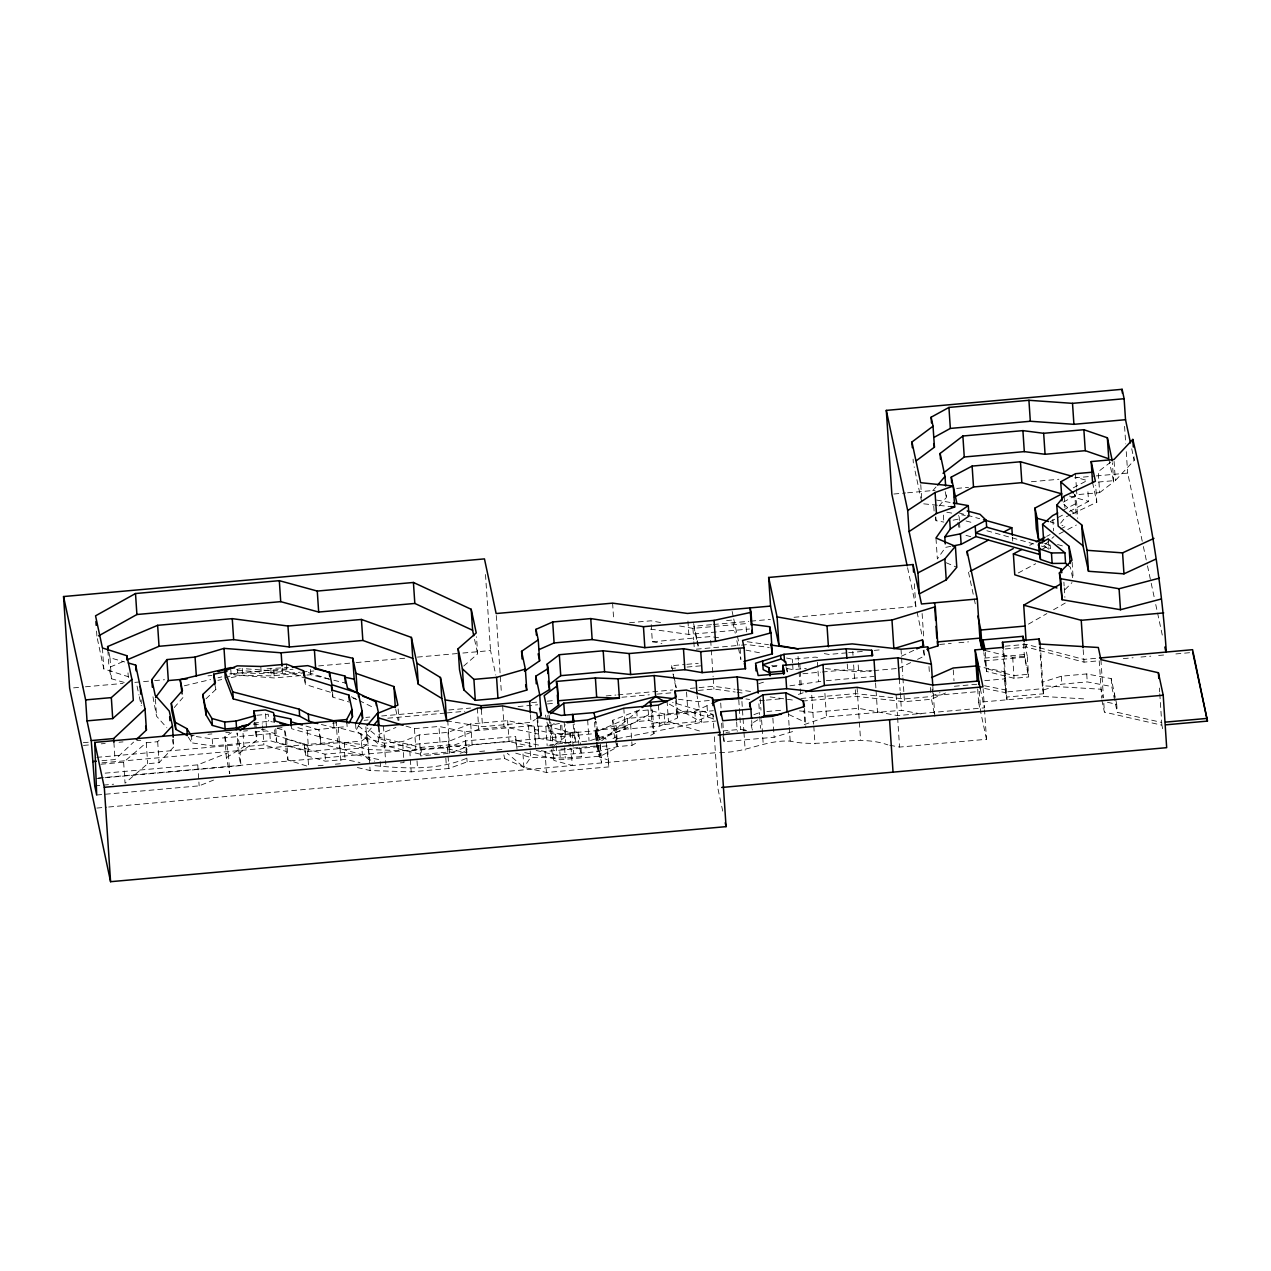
<?xml version="1.0" encoding="UTF-8"?>
<svg xmlns="http://www.w3.org/2000/svg" width="1271" height="1271" viewBox="0 0 1271 1271"><rect width="100%" height="100%" fill="white"/><g stroke="black" fill="none" stroke-linecap="round" stroke-linejoin="round"><path stroke-width="0.75" stroke-dasharray="5 3.75" d="M305.993 726.091L318.846 729.824L320.848 743.916L344.743 749.556L362.06 747.999L367.748 743.742L366.795 739.245L356.023 730.444L358.501 725.836M357.405 767.541L370.115 770.544L411.184 771.862L448.901 768.494L467.108 761.869L504.635 758.517L523.874 767.334L530.627 757.452L528.529 725.979L464.852 731.683L438.956 726.456L414.457 728.648L405.004 725.82M1060.634 523.144L1065.543 517.122L1070.754 514.644M371.307 728.061L366.318 733.907L378.694 744.155L421.432 754.434L449.918 751.892L455.638 752.925M932.755 490.765L936.425 486.459M939.047 506.001L946.418 497.406L946.037 491.686M174.222 707.582L182.929 697.572M100.917 764.236L123.637 762.203L146.292 742.725L157.683 741.708L160.368 738.832M123.637 762.203L125.035 783.19L147.674 763.712L159.066 762.695L173.841 746.84L173.333 739.214M1098.287 482.043L1115.366 480.517L1134.209 460.372L1133.954 456.559M1065.003 589.633L1071.977 582.642M206.029 698.78L215.879 689.438L215.657 685.975M101.966 760.709L115.041 759.55L133.598 742.105M1045.398 544.115L1053.945 536.6M463.693 666.068L477.642 653.882L476.498 636.723M601.707 740.707L640.648 708.805M554.235 723.406L549.803 726.917L552.472 739.436L570.854 744.568M554.156 745.553L565.992 736.211L565.23 724.772M1110.727 462.104L1098.255 471.668L1099.653 492.64L1076.871 494.673L1062.127 502.808L1076.156 515.2L1074.758 494.212L1076.68 503.189L1077.697 518.441M1099.653 492.64L1113.682 481.884L1112.411 462.803M358.247 725.709L366.334 732.318L367.287 736.815L361.6 741.088L344.282 742.629L320.387 737.005L318.846 729.824M96.262 778.519L240.934 765.587L238.44 753.894L257.012 740.024L255.757 720.959M446.614 720.895L482.535 726.662L531.008 722.341L535.329 719.434M224.935 736.735L228.335 752.654L229.733 773.642L226.333 757.707L224.935 736.735L231.338 732.716M226.333 757.707L243.937 746.681L263.875 744.885L286.15 751.415L287.993 760.042L308.599 766.588L307.217 745.6L286.611 739.055L284.768 730.444L277.332 728.267M757.691 719.863L750.986 723.93L751.971 728.505M1028.446 624.14L1046.859 613.591M1053.564 609.746L1065.273 603.026M612.972 738.562L616.228 736.783L612.701 720.276L636.771 711.013L648.162 709.996L664.161 714.032L694.808 711.299L710.394 704.15M524.732 752.639L560.352 759.74L600.675 756.134L616.928 747.269L616.689 743.773M297.859 727.648L307.248 730.396L338.356 727.616L360.98 733.748L367.732 738.658L384.398 743.201L402.621 741.581L419.223 734.924L448.043 732.35L470.731 723.93L507.653 720.625L534.154 726.377L534.821 729.475L555.554 734.304L595.702 730.714L616.181 725.63L630.638 724.327L652.643 712.554L651.912 709.107M536.203 750.462L556.952 755.292L597.084 751.701L617.563 746.601L632.037 745.299L638.805 741.676M650.657 735.337L654.041 733.526L652.643 712.554M1073.264 487.857L1087.182 480.517L1075.743 477.308M1050.291 521.587L1062.461 515.168M1069.435 511.482L1088.564 501.378L1087.69 488.096M1029.701 545.323L1032.83 543.654M1046.668 536.362L1050.132 534.535M1060.507 529.054L1065.686 526.321L1061.889 525.257M1040.742 549.993L1050.148 545.021L1050.386 548.595L1048.845 549.406L1043.968 545.354M1018.262 572.951L1035.69 563.752M1062.89 510.291L1076.68 503.189M1059.124 533.931L1066.004 530.388M1067.735 529.499L1076.346 525.05M901.361 656.249L915.12 649.703M898.629 668.387L910.656 662.652M917.535 659.363L924.398 656.09L923.699 645.604M1072.486 513.818L1096.794 502.252L1095.65 485.093M537.188 720.609L539.031 738.451L565.579 743.074L589.045 740.961L625.205 729.189L659.824 726.091L677.65 717.877L676.251 696.905M614.957 738.101L613.4 730.761L637.47 721.499L648.861 720.482L664.86 724.518L695.507 721.785L712.777 713.873M800.857 698.494L855.542 693.601L904.317 698.955L930.976 696.572L939.968 692.6M945.545 692.965L931.15 699.288L904.491 701.671L855.717 696.317L801.032 701.211M627.302 718.417L627.89 727.33L597.608 740.373L597.02 731.461L627.302 718.417L713.349 710.711M124.224 682.416L111.403 678.762L109.004 667.545L125.082 660.713M225.269 677.999L237.741 672.883L261.254 673.487L286.992 671.183L304.039 677.856M414.457 728.648L415.855 749.636L379.934 738.88L378.965 734.384L395.916 727.489M101.998 762.838L337.514 741.771L384.875 746.983L449.124 741.231L478.754 729.141L504.063 726.869L538.078 733.971M105.143 773.149L197.752 764.856L228.335 752.654M96.691 795.01L199.15 785.843L213.544 780.092M419.223 734.924L420.622 755.911L449.441 753.322L472.129 744.901L509.051 741.597L531.771 746.538M307.217 745.6L339.675 742.693L368.717 749.572L409.802 750.891L447.503 747.507L465.71 740.898L515.629 736.433L517.233 751.145M753.878 714.667L761.091 712.046M719.593 752.368C744.218 753.528 765.492 739.658 790.181 741.104C822.718 748.762 855.796 733.51 887.857 744.885M460.102 753.274L467.22 750.811L466.616 747.984L449.441 744.854L420.971 747.412L378.218 737.116L367.24 728.029M374.929 765.666C405.687 768.733 438.638 770.433 467.696 757.85M798.41 694.411L803.971 692.504M804.209 724.613L826.468 716.971L901.441 710.267L923.715 714.461M1115.239 697.382L1111.219 678.603L1086.721 673.932L1061.317 676.204L1042.141 682.241L1042.998 685.8L1101.099 689.232L1102.958 697.922M984.485 685.768L1005.313 689.915L1006.839 697.048L1043.523 693.775L1042.665 690.217L1061.841 684.179L1087.245 681.907L1111.76 686.562L1117.257 712.332L1161.694 722.452M772.212 666.798L779.441 664.542M758.692 683.687L765.825 681.447M722.992 736.322L724.136 741.708L774.15 737.228L794.645 730.92M253.533 723.215L268.705 721.15L272.439 721.928M184.343 685.8L210.541 679.572M218.024 677.777L221.774 676.887M528.529 725.979L545.847 726.265L560.257 723.263M548.945 745.299L575.445 741.422L574.285 723.962M236.501 669.483L240.298 668.705M217.913 680.35L221.726 679.556M231.243 677.586L242.666 675.235L271.279 675.87L304.357 672.915M953.139 520.189L958.731 519.061L958.493 515.565M789.895 685.816L824.418 680.875M950.708 546.371L945.481 547.388L937.363 558.986L935.964 537.998M617.484 738.61L701.894 722.293L715.621 721.07M893.831 494.022L905.619 492.973M907.589 492.798L935.091 490.336M956.713 488.398L968.502 487.349M1031.385 481.725L1058.902 479.262M1074.615 477.848L1094.267 476.101M1096.238 475.91L1127.679 473.098L1142.963 544.608M629.558 622.711L650.974 620.804L662.413 622.869M726.615 620.566L732.43 620.057L735.242 633.196M711.49 624.665L693.791 626.253L696.603 639.392M713.444 624.49L748.81 621.328M750.78 621.154L770.433 619.39M794.01 617.293L915.835 606.394L914.31 583.564M679.588 625.968L692.949 628.367L745.918 623.632L746.554 633.165M267.005 668.864L288.326 667.386M73.591 687.865L83.473 686.976M85.443 686.801L123.001 683.433M134.853 682.384L152.631 680.795M154.617 680.605L164.499 679.731M207.967 675.838L211.923 675.489M229.701 673.9L288.978 668.594M318.624 665.94L354.196 662.763M356.166 662.572L405.576 658.156M417.428 657.107L460.912 653.215M462.882 653.04L490.542 650.561L495.785 675.06M246.352 668.832L273.837 670.945L293.029 669.229M650.45 629.129L688.834 634.42L749.54 629.002M237.232 670.262L282.543 673.773L300.147 672.2M302.101 672.025L313.842 670.977M651.229 624.617L652.357 641.776L710.441 636.58L720.117 637.931M230.782 669.388L231.131 674.663L274.298 677.967L305.024 675.219M306.931 675.06L310.775 674.71L331.906 679.794M696.301 649.179L739.468 645.318M741.438 645.144L747.316 644.604L769.225 647.447M675.616 668.085L671.803 668.419L671.628 665.686L684.942 664.495M686.833 664.336L698.24 663.303M687.023 667.053L702.228 665.702M846.645 652.849L828.93 654.438L821.241 653.072M848.615 652.674L862.389 651.451M874.194 650.387L880.104 649.862M939.666 644.461L951.201 643.428M958.906 642.729L968.534 641.871M786.527 658.044L792.31 659.172L815.092 657.139L820.939 657.727M1005.154 646.208L1026.317 644.318L1083.829 659.411L1097.572 658.187M256.853 715.255L268.245 714.223L268.705 721.15M1005.329 648.941L1026.491 647.034L1084.02 662.143L1097.763 660.904M787.21 668.53L793.009 669.658L806.307 668.467M802.922 673.725L820.415 672.168M822.353 671.994L847.63 669.738L873.05 671.231M253.422 724.724L262.477 723.914M985.232 650.482L1012.701 657.314L1027.27 656.011L1028.668 676.982L1014.083 678.285L986.63 671.453L983.818 652.674M825.53 668.61L858.656 671.962L871.985 670.77M873.892 670.595L896.722 668.546M984.358 660.872L1024.458 657.282L1028.668 676.982M83.298 742.693L89.224 742.169M365.873 717.416L369.829 717.066M381.681 716.002L440.973 710.696M448.87 709.996L470.604 708.042M531.643 702.593L537.522 702.069M547.324 701.179L555.173 700.48M606.156 695.92L615.958 695.046M617.913 694.872L672.82 689.962M690.375 688.389L713.746 686.292L735.035 689.279M83.473 745.426L89.399 744.885M101.267 743.837L105.207 743.471M119.045 742.232L123.001 741.883M136.823 740.643L140.779 740.294M190.189 735.877L194.129 735.528M207.967 734.288L211.923 733.923M225.761 732.7L229.701 732.334M243.539 731.095L247.495 730.746M261.318 729.506L265.274 729.157M277.126 728.092L283.068 727.568M332.462 723.151L336.418 722.802M364.078 720.323L368.034 719.958M387.798 718.194L445.104 713.079M447.074 712.888L464.868 711.299M518.075 706.549L537.665 704.785M547.451 703.912L555.284 703.213M621.884 697.255L649.306 694.808M657.139 694.109L670.85 692.87M698.351 690.423L713.921 689.025L735.226 692.012M826.341 680.7L874.162 676.426M254.661 722.421L255.296 731.953L266.688 730.936L274.917 733.637L276.697 742.026L308.646 751.368L339.738 748.587L362.362 754.72L369.114 759.645L374.675 761.154M321.372 724.47L333.939 727.759L347.126 726.583L346.888 723.072M305.787 755.498L304.818 751.018L270.342 740.771L212.686 745.918L191.985 742.9L191.508 735.877L212.225 738.896L269.865 733.748L304.357 743.996L305.787 755.498L325.471 761.218L345.077 759.454L359.995 762.568M1123.294 658.632L1133.112 657.743M1140.961 657.043L1150.779 656.17M1158.644 655.471L1166.492 654.756M1175.882 653.93L1190.895 652.579M709.234 700.512L697.461 701.56L678.444 699.272M96.818 757.373L239.536 744.599L240.934 765.587M764.395 700.273L758.676 700.798L759.597 714.556M766.302 700.114L783.46 698.573M984.787 680.668L1005.631 678.793L1004.106 671.66L977.59 666.385M954.362 686.276L976.906 684.259M675.648 700.607L676.41 712.046L687.802 711.029L713.857 718.941L712.888 714.397L672.566 702.386M766.874 711.522L784.239 709.981M650.688 706.041L651.832 723.199L668.467 721.721L699.622 731.016M305.31 748.476L325.011 754.18L344.6 752.432L380.061 759.804M550.534 722.007L551.678 727.377L570.059 732.509L578.051 731.794L580.768 744.488M596.131 740.564L595.448 730.237L627.89 727.33M546.975 722.119L548.85 730.936L562.433 734.86L573.825 733.844L575.445 741.422M98.487 778.027L595.336 733.589L596.814 740.469M977.701 688.977L978.591 702.323L1043.698 696.492L1086.308 699.018M522.492 746.363L516.328 746.919L515.629 736.433M318.147 765.73L325.789 765.047M335.337 764.189L341.073 763.68L339.675 742.693M94.737 785.891L113.675 784.191M479.675 751.463L485.427 750.939M496.945 749.906L502.696 749.397M723.024 730.92L740.723 729.347L746.188 730.142M799.538 710.886L812.884 712.364L858.449 708.281L897.485 715.605L984.405 707.836L983.134 688.755M725.979 732.398L729.745 732.064M742.9 730.873L746.649 730.539M400.365 762.886L404.019 762.552L402.621 741.581M573.094 748.047L588.457 746.681M590.38 746.506L599.976 745.648L600.675 756.134M541.271 750.637L545.037 751.495L607.459 745.902L608.857 766.89L546.435 772.466L523.874 767.334L507.24 753.242M515.724 753.163L530.627 757.452L565.277 758.009L581.562 756.547L580.879 746.22M96.85 808.07L106.716 807.18M108.686 807.006L717.622 752.543M889.811 745.251L899.566 747.078L986.503 739.293L984.532 709.806M937.394 505.238L922.031 503.666L914.167 466.854M939.317 505.429L950.835 506.589M747.221 641.728L768.51 644.715M736.973 689.549L750.525 691.44M737.148 692.282L744.901 693.362M770.067 696.889L795.233 700.4M745.918 698.939L749.572 699.463M936.536 500.059L951.471 502.68M946.831 512.229L952.36 513.198M961.591 514.803L965.293 515.454M935.297 517.122L936.06 520.713L943.829 522.079M652.357 641.776L661.905 643.491M745.966 650.132L761.408 653.151M771.767 665.527L779.488 667.021M984.66 688.485L1005.488 692.647L1007.013 699.781L1003.534 647.336M516.534 740.643L539.031 745.14M1107.422 702.243L1116.732 704.372L1117.257 712.332M1101.814 699.94L1104.404 712.094L1161.885 725.185L1163.076 730.809M333.828 680.255L345.347 683.035M966.071 520.983L973.395 522.905M551.566 749.683L553.87 760.423L572.252 765.539L571.108 748.381L559.653 749.255L560.352 759.74M1069.499 496.024L1088.564 501.378M1050.482 522.047L1054.279 523.112M958.906 512.88L979.703 518.727M1057.567 544.528L1065.177 546.657M1044.54 543.448L1050.148 545.021M986.884 530.754L1039.694 545.593M1041.41 546.069L1050.386 548.595M965.96 535.345L971.632 536.934M108.813 652.166L110.005 657.774L124.653 661.953M319.307 736.751L291.742 728.76L291.107 725.805M304.389 679.508L305.453 684.497L331.953 692.727L332.907 697.223L349.382 702.085M329.825 679.302L308.249 672.566L308.011 669.102M97.359 638.693L103.809 668.927L128.26 676.696L129.42 682.162M353.116 698.303L356.881 699.495M597.02 731.461L597.99 735.941L605.933 738.769L608.857 766.89M596.973 745.68L599.372 756.928L607.331 759.756M946.196 562.751L956.793 567.279M788.926 714.588L804.654 721.976L803.908 710.521M351.304 696.746L374.897 708.217M669.34 704.166L701.894 722.293L697.08 695.841M1067.99 565.325L1070.404 567.327L1072.629 577.765M152.965 696.778L156.555 716.209L166.835 727.743M188.251 737.116L191.985 742.9M1131.73 448.758L1134.209 460.372M1143.376 546.546L1147.093 563.927M1147.506 565.865L1150.795 581.324M1151.208 583.262L1154.1 596.782M1155.752 604.519L1162.774 637.375M1108.741 458.767L1113.682 481.884M1092.583 482.551L1096.794 502.252M1115.62 699.129L1116.732 704.372M1041.902 680.732L1042.998 685.8M1043.523 693.775L1042.442 688.691L1005.758 691.98L1002.978 650.132M1024.601 643.476L1027.27 656.011M957.873 522.46L959.478 529.991M968.502 572.22L973.808 597.005M974.206 598.911L975.429 604.615M945.195 491.67L946.418 497.406M980.306 688.66L984.405 707.836M978.591 702.323L980.036 709.075M986.503 739.293L980.767 712.459L979.369 691.488L933.454 695.587L931.818 687.913M907.573 567.708L916.629 610.144M917.042 612.018L922.253 636.437M923.191 650.387L924.398 656.09M785.986 666.624L787.48 673.582L787.146 668.657M732.144 611.446L733.351 617.071M733.748 618.961L739.357 645.255M736.846 640.711L738.054 646.351M738.451 648.226L740.866 659.49L740.167 649.004M693.616 623.521L698.828 647.94M697.016 641.283L698.621 648.798M722.738 811.12L717.765 787.829L714.27 735.385M671.628 665.686L673.598 674.885M673.98 676.728L676.347 687.77M672.995 673.932L676.14 688.66M676.41 712.046L677.65 717.877M651.832 723.199L654.041 733.526M615.355 739.929L616.928 747.269M599.817 740.056L595.781 721.213L597.052 740.278M595.448 730.237L597.608 740.373M597.179 742.185L601.612 762.918L600.214 741.946M579.624 747.475L581.562 756.547M548.993 714.858L550.136 720.228M545.466 715.049L546.594 720.355M503.856 754.863L504.635 758.517M474.544 639.361L477.642 653.882M395.726 709.393L398.109 720.53M255.296 731.953L257.012 740.024M239.536 744.599L237.041 732.922L238.44 753.894M214.815 684.449L215.879 689.438M172.252 739.468L173.841 746.84M137.046 686.054L138.936 694.983M139.317 696.762L141.224 705.675M1159.406 688.04L1159.66 691.869M1159.788 693.775L1161.885 725.185M1124.565 426.325L1125.741 443.865M1126.249 451.666L1127.679 473.098M1114.095 461.437L1115.366 480.517M1114.492 693.902L1114.715 697.096M1111.219 678.603L1111.76 686.562M1100.924 659.649L1103.45 697.604M1103.816 703.181L1104.404 712.094M1099.208 660.777L1101.687 698.144M1075.473 473.702L1076.362 487.047M1076.489 488.954L1076.871 494.673M1086.721 673.932L1087.245 681.907M1083.178 649.64L1084.02 662.143M1072.12 562.163L1073.121 577.415M1064.145 496.135L1064.907 507.59M1063.891 582.166L1064.145 585.947M1064.272 587.853L1064.891 597.338M1052.817 519.442L1053.564 530.881M1061.317 676.204L1061.841 684.179M1048.146 538.92L1048.845 549.406M1040.218 644.047L1043.698 696.492M1039.646 646.574L1042.665 690.217M1026.317 644.318L1026.491 647.034M1023.552 643.603L1024.458 657.282M1012.479 537.236L1012.733 541.033M1012.701 657.314L1014.083 678.285M1004.106 671.66L1005.488 692.647M985.359 652.309L986.63 671.453M959.16 516.677L959.398 520.475M959.526 522.365L960.034 529.959M943.368 515.073L943.718 520.332M953.266 669.849L953.997 680.795M935.806 516.9L936.06 520.713M933.756 506.017L934.137 511.736M920.76 484.601L921.65 497.946M932.755 685.101L934.852 716.574L930.976 696.572M928.974 666.512L929.371 672.423M930.372 687.436L930.737 692.917M913.086 459.165L913.325 462.978M922.111 613.496L923.636 636.326M901.012 649.227L902.791 675.997M902.918 677.92L904.491 701.671M899.344 678.793L900.122 690.598M900.265 692.568L901.441 710.267M896.087 694.633L897.485 715.605M897.612 717.575L899.566 747.078M875.56 682.908L875.941 688.803M876.069 690.773L877.514 712.411M858.195 664.971L858.656 671.962M857.067 687.309L860.546 739.754M852.746 651.53L853 655.359M853.635 664.924L854.652 680.207M855.288 689.772L855.717 696.317M847.249 664.002L847.63 669.738M824.911 693.378L826.468 716.971M817.428 662.318L818.683 681.383M811.74 695.205L813.678 724.168M813.805 726.138L814.981 743.837M804.575 708.392L805.83 727.473M799.809 663.827L800.19 669.547M800.317 671.453L801.207 684.799M798.061 656.424L798.315 660.253M798.442 662.159L798.951 669.801M799.078 671.724L800.095 687.023M800.222 688.93L800.73 696.572M792.31 659.172L792.548 662.668M792.659 664.415L793.009 669.658M788.227 711.601L789.1 725.757M789.259 727.33L790.181 741.104M772.879 718.163L774.15 737.228M760.201 698.7L760.964 710.139M761.615 719.91L763.172 743.519M759.724 716.526L760.519 728.315M751.669 720.498L752.289 730.047M741.914 701.449L742.931 716.701M743.058 718.608L743.837 730.412M743.98 732.382L745.156 750.081M738.769 699.844L739.801 715.573M739.944 717.543L740.723 729.347M736.624 721.849L737.259 731.381M722.865 722.627L723.755 735.988M723.882 737.895L724.136 741.708M720.705 703.022L721.054 708.265M721.578 723.199L722.087 730.825M710.696 640.409L711.204 648.051M711.331 649.974L713.11 676.728M713.238 678.65L713.921 689.025M712.888 714.397L714.032 731.572M707.041 705.691L707.725 716.177M692.949 628.367L693.712 639.821M693.839 641.728L694.22 647.447M694.808 711.299L695.507 721.785M687.945 621.074L688.834 634.42M686.531 691.964L687.802 711.029M667.068 700.734L668.467 721.721M664.161 714.032L664.86 724.518M658.442 705.103L659.824 726.091M648.162 709.996L648.861 720.482M636.771 711.013L637.47 721.499M630.638 724.327L632.037 745.299M623.807 708.201L625.205 729.189M612.606 603.137L613.734 620.296M616.181 725.63L617.563 746.601M616.228 736.783L616.578 742.026M612.701 720.276L613.4 730.761M597.99 735.941L598.482 743.583M598.609 745.489L599.372 756.928M597.958 745.537L598.419 752.432M595.702 730.714L596.337 740.246M596.464 742.153L597.084 751.701M594.574 722.15L595.336 733.589M587.647 719.99L589.045 740.961M578.051 731.794L578.845 743.853M573.189 724.136L573.825 733.844M572.188 732.827L573.586 753.798M570.059 732.509L570.743 742.836M564.181 722.087L565.579 743.074M564.578 747.666L565.277 758.009M561.798 725.153L562.433 734.86M560.384 725.201L561.544 742.661M555.554 734.304L556.19 743.837M556.317 745.743L556.952 755.292M551.678 727.377L553.87 760.423M549.231 718.29L551.058 745.982M547.817 715.414L548.85 730.936M545.847 726.265L547.15 745.664M545.037 751.495L546.435 772.466M537.633 717.48L539.031 738.451M534.821 729.475L535.949 746.649M534.154 726.377L535.552 747.364M530.5 714.699L531.008 722.341M523.001 753.989L523.874 767.334M507.653 720.625L509.051 741.597M502.665 705.898L504.063 726.869M496.262 615.498L501.441 693.521M485.49 574.492L490.542 650.561M481.391 709.504L482.535 726.662M477.372 708.154L478.754 729.141M470.731 723.93L472.129 744.901M466.616 747.984L466.965 753.258M465.71 740.898L466.727 756.15M466.854 758.056L467.108 761.869M464.852 731.683L466.25 752.654L440.354 747.443L438.956 726.456M447.726 720.26L449.124 741.231M449.441 744.854L449.918 751.892M448.043 732.35L449.441 753.322M447.503 747.507L448.901 768.494M445.835 758.183L446.312 765.221M420.971 747.412L421.432 754.434M417.015 760.773L417.492 767.795M409.802 750.891L411.184 771.862M398.157 708.948L398.919 720.387M383.477 726.011L384.875 746.983M384.398 743.201L385.796 764.189M379.171 727.425L379.934 738.88M378.456 726.758L378.965 734.384M380.172 761.567L380.522 766.842M378.218 737.116L378.694 744.155M368.717 749.572L370.115 770.544M367.732 738.658L369.114 759.645M367.287 736.815L367.748 743.742M365.857 726.885L366.795 739.245M360.98 733.748L362.362 754.72M355.562 723.517L356.023 730.444M344.282 742.629L344.743 749.556M344.6 752.432L345.077 759.454M338.356 727.616L339.738 748.587M336.116 720.8L337.514 741.771M332.557 691.948L332.907 697.223M333.59 722.484L333.939 727.759M325.011 754.18L325.471 761.218M320.387 737.005L320.848 743.916M310.426 669.436L310.775 674.71M304.992 677.459L305.453 684.497M307.248 730.396L308.646 751.368M304.357 743.996L304.818 751.018M286.531 664.161L286.992 671.183M282.162 668.053L282.543 673.773M286.611 739.055L287.993 760.042M284.768 730.444L286.15 751.415M273.837 670.945L274.298 677.967M275.823 728.68L276.697 742.026M270.818 668.943L271.279 675.87M274.663 729.824L274.917 733.637M269.865 733.748L270.342 740.771M265.544 713.762L266.688 730.936M260.793 666.465L261.254 673.487M262.604 725.82L263.875 744.885M242.205 668.308L242.666 675.235M243.047 733.319L243.937 746.681M237.502 669.356L237.741 672.883M212.225 738.896L212.686 745.918M197.752 764.856L198.769 780.124M198.896 782.03L199.15 785.843M155.427 699.034L156.555 716.209M157.683 741.708L159.066 762.695M146.292 742.725L147.674 763.712M141.113 699.844L141.351 703.657M128.006 672.883L128.26 676.696M110.005 657.774L111.403 678.762M107.86 650.371L109.004 667.545M113.897 742.375L115.041 759.55M102.427 647.956L103.809 668.927M96.564 631.083L96.946 636.803M1024.283 654.565L984.183 658.14L986.439 668.737L1013.908 675.568L1028.493 674.265L1024.283 654.565"/><path stroke-width="1.5" d="M346.888 723.072L346.665 719.545L352.019 709.552L348.921 695.062L332.446 690.201L331.477 685.705L304.992 677.459L303.562 670.818L286.531 664.161L260.793 666.465L237.264 665.845L224.808 670.961L225.269 677.999L233.276 698.907L299.638 716.193L308.821 721.181L317.782 723.533M348.905 723.247L352.48 716.574L352.019 709.552M355.562 723.517L362.156 711.267L358.295 693.188L332.001 684.767L329.364 672.391L307.789 665.639L292.219 667.037M359.312 724.311L362.616 718.194L362.156 711.267M945.259 543.893L944.782 536.902L950.295 529.038L968.979 516.105L968.28 505.604L949.596 518.552L935.964 537.998L955.395 546.292L956.793 567.279L946.244 579.862L919.314 593.875L917.932 572.887L909.083 531.548L907.701 510.561L886.3 410.39L1122.118 389.307L1124.12 398.729L1125.518 419.7L1130.491 442.944M152.345 687.23L151.837 679.604L166.93 659.585L195.067 657.075L224.014 648.369L281.145 652.801L314.414 649.831L352.798 658.251L356.023 673.376L357.294 692.441M155.555 697.509L168.328 680.573L166.93 659.585M1155.355 559.335L1123.961 573.841L1088.484 571.283L1083.035 545.799L1058.187 526.162L1056.789 505.175L1064.145 496.135L1095.395 481.28L1091.185 461.58L1113.968 459.53L1132.811 439.401C1149.381 509.528 1161.599 580.259 1166.317 652.039M917.932 572.887L944.861 558.89L955.395 546.292M367.097 725.423L378.313 712.237L376.121 702.005L347.46 688.072L344.886 676.013L314.159 668.61M373.801 725.121L377.535 720.721M937.664 485.029L945.02 476.434L940.111 453.461L962.878 436.001L1022.917 430.631L1043.666 433.3L1083.877 429.709L1107.359 437.796L1112.284 460.896M171.283 703.403L175.319 722.325L186.853 728.648L187.33 735.671L175.795 729.363L171.744 710.441L171.283 703.403L182.452 690.534L180.132 679.667L230.655 667.625L234.579 667.926M163.053 735.941L172.443 725.868L169.281 711.109L155.173 695.221L151.837 679.604M1160.773 599.134L1120.482 609.715L1062.079 599.705L1059.426 572.856L1071.993 560.257L1069.006 546.355L1042.57 524.383L1052.563 515.629L1057.726 512.96M249.751 724.279L236.533 727.949L225.142 728.966L212.368 725.407L206.093 714.969L202.74 694.538L215.435 682.511L213.655 674.202L226.985 671.453M798.188 648.957L778.98 645.541L770.56 606.092L687.436 613.448L612.606 603.137L496.135 613.543L484.458 558.89L63.55 596.544L85.634 699.908L87.032 720.879L91.242 740.58L113.643 738.562L145.037 709.059L135.647 665.083L128.323 663.001M136.442 739.42L146.435 730.047L145.037 709.059M85.634 699.908L111.324 697.604L131.914 679.365L126.862 655.725L102.427 647.956L95.547 615.831L135.504 593.525L279.318 580.672L317.273 591.063L413.425 582.468L471.207 609.302L476.244 632.91L458.116 648.75L459.514 669.722L463.804 689.835L475.306 700.353L497.962 698.335L526.766 690.089L525.368 669.102L521.571 651.34L538.237 639.837L535.997 629.336L552.71 621.98L590.761 618.58L643.46 626.698L714.08 620.375L751.066 612.336L750.097 607.84L751.24 624.998M87.032 720.879L112.722 718.592L133.312 700.353L131.914 679.365M642.157 707.582L655.629 696.54L672.74 698.589M550.47 713.682L563.784 703.165L619.406 698.192L618.103 678.793L595.4 677.951L556.444 681.431L556.698 685.307M547.865 673.566L547.229 664.034L559.335 654.708L603.185 650.784L629.24 653.548L683.464 648.703L700.75 651.658L744.107 647.781L745.505 668.753L702.132 672.629L684.862 669.674L630.623 674.52L604.583 671.755L560.733 675.679L548.627 685.005L549.58 689.502L540.27 695.253M943.034 473.273L964.26 456.988L1024.299 451.618L1045.064 454.287L1085.275 450.681L1108.741 458.767L1107.359 437.796M556.444 681.431L557.365 685.736L544.179 695.65L547.563 711.538L561.147 715.446L593.954 712.602L655.629 696.54L665.909 702.259M548.389 712.856L558.652 705.135L557.365 685.736M240.14 730.603L255.63 719.052L253.898 710.982L265.289 709.949L273.519 712.666L275.314 721.054L288.453 724.899M912.324 447.71L911.943 441.99L933.041 426.198L931.119 417.222L948.944 407.435L1028.922 400.286L1072.517 403.352L1124.12 398.729M916.343 460.722L934.439 447.17L933.041 426.198M524.478 671.263L539.635 660.809L538.237 639.837M107.86 650.371L107.622 646.558L157.636 625.316L232.259 618.643L287.961 626.031L361.441 619.454L411.391 637.422L416.888 663.176L440.433 677.491L445.231 699.924L481.153 705.691L529.626 701.354L539.698 694.601L535.758 676.204L548.198 668.514L547.229 664.034M536.775 718.48L541.096 715.573L539.698 694.601M907.701 510.561L935.059 492.528L953.282 486.015L954.68 506.986L936.457 513.516L909.083 531.548M236.136 729.713L242.554 725.693L247.988 725.217M749.858 706.771L749.604 702.958L762.997 694.824L785.78 692.79L803.272 700.988L804.448 706.485L772.752 716.256L722.738 720.721L720.832 711.76L750.907 709.059L751.542 718.592M761.043 717.829L764.395 715.795L781.474 714.27M1026.078 640.663L1023.711 605.187L1060.538 584.072M98.614 635.881L136.903 614.513L280.716 601.644L318.671 612.05L414.823 603.439L472.605 630.273L473.765 635.722M1062 500.901L1060.729 481.836L1075.473 473.702L1092.567 472.177M934.137 437.319L950.343 428.422L1030.32 421.257L1073.916 424.323L1125.518 419.7M951.645 482.805L951.264 477.118L972.124 466.092L1020.454 461.77L1071.93 476.228M954.378 497.072L973.507 486.968L1021.852 482.646L1061.873 493.895M944.782 536.902L960.447 533.852L986.185 520.268L980.036 514.326L967.199 510.974M1042.681 542.924L986.646 527.195L975.667 532.978L1039.17 550.82M952.44 546.037L961.146 544.338L975.906 536.553L1039.408 554.378L1040.488 559.415L1052.15 563.45L1065.591 563.323L1067.99 565.325M1042.363 540.254L1038.55 539.174L1036.373 528.943L1034.975 508.066L1061.078 494.292M967.374 555.141L967.12 551.36L988.473 540.08M1004.106 531.834L1011.843 527.751L1012.352 535.329M970.234 571.315L1013.241 548.611M1056.932 587.98L1014.766 574.794L1013.384 553.918L1021.852 549.453M1036.294 541.843L1044.937 537.268M1039.408 554.378L1038.709 543.893L1048.146 538.92L1064.891 552.837L1065.591 563.323M916.836 648.877L923.699 645.604L922.492 639.901L893.878 648.623L891.972 619.994L935.313 606.775L934.471 602.819M1056.789 505.175L1081.637 524.812L1087.086 550.311L1122.579 552.869L1153.957 538.364M712.078 703.371L720.466 699.527L741.66 697.636L759.693 691.074L786.701 688.66L811.502 691.392L857.067 687.309L896.087 694.633L983.007 686.848L975.111 649.878L1003.534 647.336L1002.454 642.268L1039.138 638.979L1040.218 644.047L1098.319 647.495L1100.924 659.649L1158.405 672.74L1163.203 695.221L1166.683 747.666L721.706 787.464M539.063 649.576L554.092 642.951L592.143 639.551L644.842 647.67L715.478 641.347L752.448 633.308L751.066 612.336M931.564 677.522L953.139 668.022L975.699 666.004M126.878 659.951L159.034 646.304L233.657 639.631L289.359 647.003L362.839 640.441L412.789 658.394L418.286 684.148L441.815 698.462L446.614 720.895L445.231 699.924M378.456 726.758L377.582 713.412L397.902 705.135L393.946 686.562L356.023 673.376M618.103 678.793L654.231 675.568L696.079 680.589L737.244 676.903L757.294 679.81L785.891 677.252L822.988 664.526L897.946 657.822L931.357 664.129L932.755 685.101L978.67 681.002L980.306 688.66M805.83 691.869L824.386 685.498L899.344 678.793L932.755 685.101M784.032 654.311L755.53 663.255L758.152 675.552L784.525 673.201L782.841 665.353L799.809 663.827L817.301 660.412L872.78 655.455L871.668 650.259L846.232 648.75L784.032 654.311L784.541 661.953M786.415 665.178L785.669 661.698L780.918 659.045L762.854 664.717L769.003 667.799L770.194 675.584M926.861 649.259L937.903 645.89L935.313 606.775M218.167 671.533L223.601 669.896M458.116 648.75L462.406 668.848L473.908 679.381L496.564 677.364L525.368 669.102M202.74 694.538L205.632 708.042L211.907 718.48L224.681 722.039L236.072 721.022L254.963 715.78M751.399 624.347L769.67 626.714L770.973 632.863L742.55 640.505L744.107 647.781M743.948 661.492L772.371 653.834L770.973 632.863M1059.426 572.856L1060.681 578.734L1119.084 588.743L1159.374 578.146M770.56 606.092L768.653 577.463L913.055 564.546L921.475 603.979L977.304 598.991L980.084 640.838L981.53 647.606M168.328 680.573L187.075 678.889M768.653 577.463L777.089 616.896L827.024 625.809L891.972 619.994M1023.711 605.187L1081.24 620.296L1163.712 612.908M977.876 616.054L980.862 630.019L1025.109 626.063M937.061 641.95L979.893 638.121L982.07 648.274L980.862 630.019M983.69 650.847L982.976 639.901L1023.076 636.31L1024.219 641.68M931.357 664.129L927.671 646.844L901.012 649.227L852.237 643.889L797.553 648.782L770.448 644.985M769.972 672.295L783.524 671.088L783.079 669.023M346.665 719.545L333.463 720.736L308.345 714.159L299.178 709.17L232.815 691.885L224.808 670.961M91.242 740.58L94.737 785.891L96.691 795.01L94.705 742.391L336.116 720.8L383.477 726.011L447.726 720.26L477.372 708.154L502.665 705.898L536.68 712.983L537.633 717.48L564.181 722.087L587.647 719.99L623.807 708.201L658.442 705.103L676.251 696.905L675.012 691.074L686.404 690.058L712.459 697.954L719.783 732.239L726.059 826.643L110.577 881.693L69.635 688.215L63.55 596.544M557.334 695.015L557.731 700.829L596.687 697.35L619.406 698.192M1099.542 658.013L1192.595 649.688L1207.45 721.102L1165.682 724.835M650.688 706.041L650.434 702.228L667.068 700.734M713.142 700.162L742.28 698.415M92.624 761.551L96.358 761.218M567.216 722.643L574.158 722.023L572.538 714.429L573.062 722.198M94.705 742.391L104.301 787.305L719.783 732.239M718.21 735.035L1163.203 695.221M1165.491 722.119L1207.275 718.385M1038.709 543.893L1039.789 548.929L1051.451 552.964L1064.891 552.837M953.282 486.015L920.633 482.694L911.943 441.99M950.835 506.589L954.68 506.986M953.345 502.998L968.28 505.604M273.837 715.398L290.662 718.878L291.52 725.296M279.906 723.485L287.373 725.026M344.584 677.125L354.18 679.222L357.008 692.457M1034.975 508.066L1037.168 518.314L1048.575 521.507M983.484 519.775L1011.843 527.751M291.281 721.849L302.307 725.042M377.582 713.412L378.536 717.893L403.114 725.264M1013.384 553.918L1061.047 568.836L1061.857 572.633M362.839 696.238L395.329 707.534L393.946 686.562M769.972 675.727L769.336 672.74L763.172 669.642L762.6 661.047M1060.729 481.836L1073.36 492.973M186.853 728.648L190.586 734.431M1192.77 652.404L1207.45 721.102M1164.84 647.034L1165.666 650.895M951.264 477.118L956.888 503.459M967.12 551.36L977.304 598.991M982.976 639.901L985.232 650.482M933.661 443.595L934.439 447.17M937.347 643.269L937.903 645.89M907.16 565.77L891.861 494.197L886.3 410.39M772.371 653.834L770.798 643.873M751.812 630.321L752.448 633.308M744.329 663.303L745.505 668.753M749.604 702.958L750.907 709.059M725.233 822.766L726.059 826.643M650.434 702.228L651.181 705.675M593.954 712.602L595.416 719.481M557.731 700.829L558.652 705.135M538.141 653.802L539.635 660.809M539.524 708.217L541.096 715.573M525.622 684.751L526.766 690.089M361.457 712.761L362.616 718.194M351.32 711.14L352.48 716.574M214.815 684.449L213.655 674.202M182.15 693.95L180.132 679.667M145.625 726.281L146.435 730.047M107.622 646.558L108.416 650.307M1158.405 672.74L1158.787 678.476M1132.811 439.401L1133.319 447.027M1122.118 389.307L1122.372 393.2M1122.579 552.869L1123.961 573.841M1119.084 588.743L1120.482 609.715M1091.185 461.58L1092.583 482.551M1083.877 429.709L1085.275 450.681M1087.086 550.311L1088.484 571.283M1081.637 524.812L1083.035 545.799M1072.517 403.352L1073.916 424.323M1081.24 620.296L1083.051 647.67M1069.006 546.355L1070.15 563.514M1061.047 568.836L1061.301 572.633M1060.681 578.734L1062.079 599.705M1043.666 433.3L1045.064 454.287M1051.451 552.964L1052.15 563.45M1042.57 524.383L1043.713 541.541M1039.789 548.929L1040.488 559.415M1037.168 518.314L1038.55 539.174M1028.922 400.286L1030.32 421.257M1039.138 638.979L1039.519 644.667M1022.917 430.631L1024.299 451.618M1020.454 461.77L1021.852 482.646M1023.076 636.31L1023.314 639.964M1002.454 642.268L1002.851 648.162M986.185 520.268L986.646 527.195M972.124 466.092L973.507 486.968M975.207 526.067L975.906 536.553M962.878 436.001L964.26 456.988M977.272 660.014L978.908 684.497M975.111 649.878L977.208 681.335M960.447 533.852L961.146 544.338M948.944 407.435L950.343 428.422M949.596 518.552L950.295 529.038M945.02 476.434L945.656 485.967M940.111 453.461L940.492 459.181M944.861 558.89L946.244 579.862M931.119 417.222L931.5 422.941M935.059 492.528L936.457 513.516M934.852 608.698L935.631 620.423M936.028 626.301L936.806 638.026M927.671 646.844L927.925 650.784M922.492 639.901L922.841 645.144M913.055 564.546L913.563 572.157M897.946 657.822L899.344 678.793M889.557 719.704L893.036 772.148M874.035 659.967L875.417 680.938M871.668 650.259L872.049 655.979M846.232 648.75L846.867 658.283M827.024 625.809L828.422 646.796M822.988 664.526L824.386 685.498M803.272 700.988L803.653 706.708M785.891 677.252L786.638 688.691M785.78 692.79L787.051 711.855M783.286 667.418L783.746 674.361M782.841 665.353L783.301 672.311M780.68 655.375L780.918 659.045M777.089 616.896L778.98 645.541M769.67 626.714L770.051 632.434M769.003 667.799L769.336 672.74M762.997 694.824L764.395 715.795M757.294 679.81L758.183 693.156M755.657 665.162L756.038 670.897M737.244 676.903L738.626 697.874M735.861 710.41L736.497 719.942M720.832 711.76L721.086 715.573M714.08 620.375L715.478 641.347M712.459 697.954L712.967 705.596M700.75 651.658L702.132 672.629M696.079 680.589L696.953 693.934M683.464 648.703L684.862 669.674M675.012 691.074L675.521 698.7M654.231 675.568L655.629 696.54M643.46 626.698L644.842 647.67M629.24 653.548L630.623 674.52M603.185 650.784L604.583 671.755M595.4 677.951L596.687 697.35M590.761 618.58L592.143 639.551M563.784 703.165L564.594 715.239M559.335 654.708L560.733 675.679M557.048 684.259L558.334 703.657M552.71 621.98L554.092 642.951M548.198 668.514L549.58 689.502M548.373 681.192L548.627 685.005M535.997 629.336L536.378 635.055M535.758 676.204L536.267 683.83M529.626 701.354L530.372 712.793M521.571 651.34L522.079 658.966M496.564 677.364L497.962 698.335M481.153 705.691L481.391 709.504M471.207 609.302L472.605 630.273M473.908 679.381L475.306 700.353M462.406 668.848L463.804 689.835M440.433 677.491L441.815 698.462M413.425 582.468L414.823 603.439M416.888 663.176L418.286 684.148M411.391 637.422L412.789 658.394M378.536 717.893L379.044 725.519M376.121 702.005L376.359 705.516M361.441 619.454L362.839 640.441M358.295 693.188L358.517 696.635M352.798 658.251L354.18 679.222M348.921 695.062L349.271 700.321M344.886 676.013L345.347 683.035M331.477 685.705L331.842 690.979M329.364 672.391L329.586 675.854M317.273 591.063L318.671 612.05M314.414 649.831L315.669 668.896M308.345 714.159L308.821 721.181M303.562 670.818L303.912 676.093M299.178 709.17L299.638 716.193M287.961 626.031L289.359 647.003M290.662 718.878L291.107 725.805M279.318 580.672L280.716 601.644M281.145 652.801L282.035 666.147M273.901 718.385L274.155 722.198M253.898 710.982L254.534 720.514M232.259 618.643L233.657 639.631M236.072 721.022L236.533 727.949M232.815 691.885L233.276 698.907M224.014 648.369L225.396 669.356M224.681 722.039L225.142 728.966M211.907 718.48L212.368 725.407M205.632 708.042L206.093 714.969M195.067 657.075L196.338 676.14M175.319 722.325L175.795 729.363M172.443 725.868L173.206 737.307M169.663 716.828L169.917 720.641M157.636 625.316L159.034 646.304M135.504 593.525L136.903 614.513M140.223 686.483L140.731 694.125M135.647 665.083L136.029 670.802M126.862 655.725L127.116 659.538M111.324 697.604L112.722 718.592M113.643 738.562L113.897 742.375M95.929 621.551L96.183 625.364M104.301 787.305L110.577 881.693"/></g></svg>
